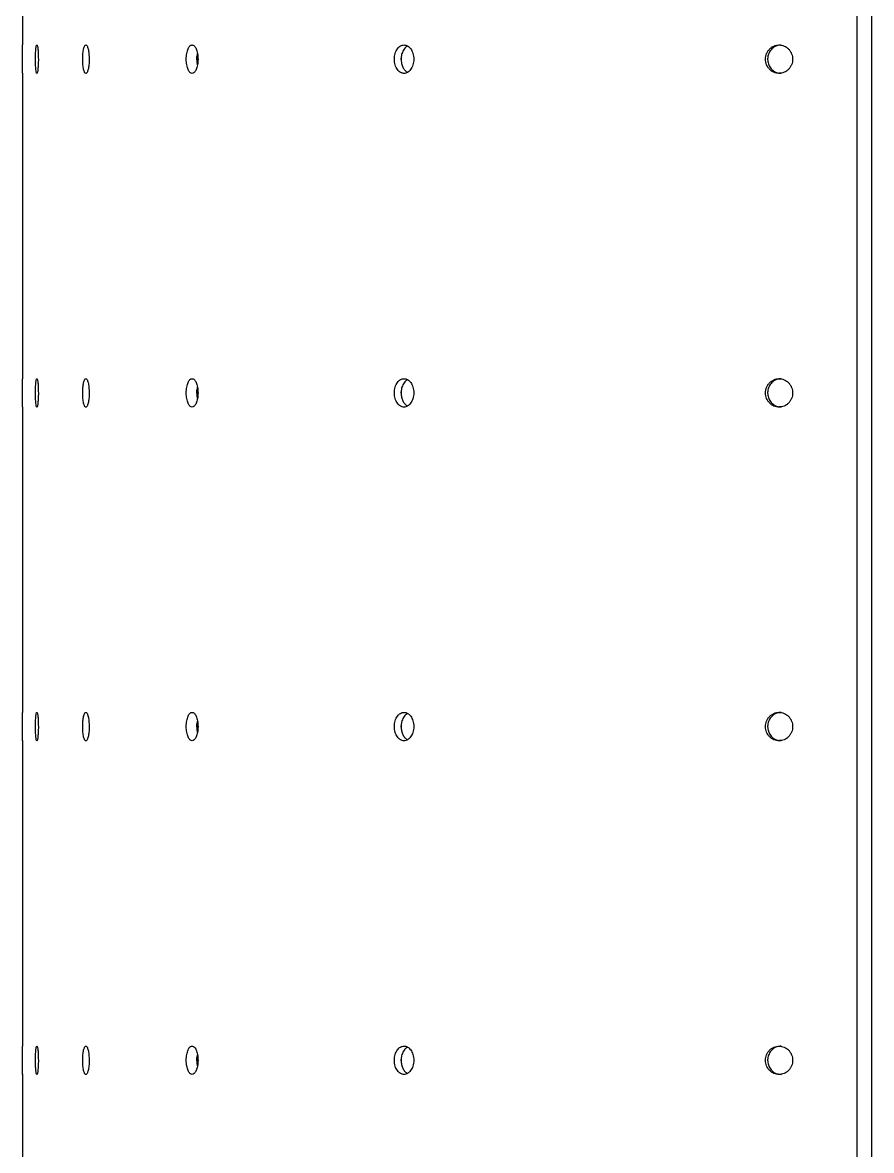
# Model space of a CAD drawing. Header units: millimetres. Extents: x -6549 to -609, y -17178 to -12978.
# Drawn here: x -3697.1 to -3577.6, y -14038.1 to -13879.3 of the extents above; entities that cross this region are included whole.
import ezdxf

# ---------------------------------------------------------------- set-up
doc = ezdxf.new("R2010")
doc.units = ezdxf.units.MM

# ---------------------------------------------------------------- blocks, each defined once
blk = doc.blocks.new('bok')
for p, q in [((-7872.73, -15417.95), (-7872.73, -14566.95)), ((-7870.73, -14566.95), (-7870.73, -15417.95)), ((-7990.23, -14750.92), (-7990.23, -14793.95)), ((-7965.69, -14796.02), (-7965.68, -14795.57)), ((-7936.93, -14796.01), (-7936.9, -14795.57)), ((-7885.32, -14796.04), (-7885.29, -14795.52)), ((-7990.23, -14797.92), (-7990.23, -14840.95)), ((-7883.42, -14797.9), (-7883.73, -14797.93)), ((-7965.69, -14843.02), (-7965.68, -14842.57)), ((-7936.93, -14843.01), (-7936.9, -14842.57)), ((-7885.32, -14843.04), (-7885.29, -14842.52)), ((-7990.23, -14844.92), (-7990.23, -14887.95)), ((-7883.42, -14844.9), (-7883.73, -14844.93)), ((-7965.69, -14890.02), (-7965.68, -14889.57)), ((-7936.93, -14890.01), (-7936.9, -14889.57)), ((-7885.32, -14890.04), (-7885.29, -14889.52)), ((-7990.23, -14891.92), (-7990.23, -14934.95)), ((-7883.42, -14891.9), (-7883.73, -14891.93)), ((-7965.69, -14937.02), (-7965.68, -14936.57)), ((-7936.93, -14937.01), (-7936.9, -14936.57)), ((-7885.32, -14937.04), (-7885.29, -14936.52)), ((-7990.23, -14938.92), (-7990.23, -14981.95)), ((-7883.42, -14938.9), (-7883.73, -14938.93))]:
    blk.add_line(p, q)
for points, knots in [([(-7990.23, -14797.92), (-7990.23, -14797.93), (-7990.23, -14797.96), (-7990.23, -14797.77), (-7990.23, -14797.39), (-7990.22, -14796.82), (-7990.22, -14796.16), (-7990.22, -14795.48), (-7990.23, -14794.85), (-7990.23, -14794.35), (-7990.23, -14794.01), (-7990.23, -14793.97), (-7990.23, -14793.95)], [0, 0, 0, 0, 0.037079, 0.144457, 0.251836, 0.359215, 0.466594, 0.573968, 0.681348, 0.788725, 0.896105, 1, 1, 1, 1]), ([(-7988.42, -14795.95), (-7988.42, -14796.08), (-7988.42, -14796.21), (-7988.41, -14796.47), (-7988.41, -14796.6), (-7988.4, -14796.84), (-7988.39, -14796.96), (-7988.38, -14797.18), (-7988.37, -14797.28), (-7988.34, -14797.55), (-7988.32, -14797.7), (-7988.28, -14797.85), (-7988.27, -14797.89), (-7988.25, -14797.94), (-7988.23, -14797.95), (-7988.21, -14797.95), (-7988.19, -14797.94), (-7988.17, -14797.89), (-7988.15, -14797.85), (-7988.13, -14797.75), (-7988.12, -14797.69), (-7988.09, -14797.55), (-7988.08, -14797.46), (-7988.06, -14797.28), (-7988.06, -14797.18), (-7988.04, -14796.96), (-7988.03, -14796.84), (-7988.02, -14796.6), (-7988.02, -14796.47), (-7988.01, -14796.22), (-7988.01, -14796.08), (-7988.01, -14795.69), (-7988.02, -14795.42), (-7988.04, -14794.94), (-7988.05, -14794.71), (-7988.08, -14794.44), (-7988.09, -14794.35), (-7988.12, -14794.21), (-7988.13, -14794.15), (-7988.15, -14794.05), (-7988.17, -14794.01), (-7988.19, -14793.96), (-7988.21, -14793.95), (-7988.23, -14793.95), (-7988.25, -14793.96), (-7988.27, -14794.01), (-7988.28, -14794.05), (-7988.31, -14794.15), (-7988.32, -14794.21), (-7988.34, -14794.35), (-7988.35, -14794.44), (-7988.37, -14794.62), (-7988.38, -14794.72), (-7988.39, -14794.94), (-7988.4, -14795.06), (-7988.41, -14795.42), (-7988.42, -14795.68), (-7988.42, -14795.95)], [0, 0, 0, 0, 0.03125, 0.03125, 0.0625, 0.0625, 0.09375, 0.09375, 0.125, 0.125, 0.1875, 0.1875, 0.21875, 0.21875, 0.25, 0.25, 0.28125, 0.28125, 0.3125, 0.3125, 0.34375, 0.34375, 0.375, 0.375, 0.40625, 0.40625, 0.4375, 0.4375, 0.46875, 0.46875, 0.5, 0.5, 0.5625, 0.5625, 0.625, 0.625, 0.65625, 0.65625, 0.6875, 0.6875, 0.71875, 0.71875, 0.75, 0.75, 0.78125, 0.78125, 0.8125, 0.8125, 0.84375, 0.84375, 0.875, 0.875, 0.90625, 0.90625, 0.9375, 0.9375, 1, 1, 1, 1]), ([(-7981.77, -14795.95), (-7981.77, -14796.09), (-7981.77, -14796.22), (-7981.75, -14796.48), (-7981.75, -14796.61), (-7981.71, -14796.98), (-7981.68, -14797.2), (-7981.61, -14797.48), (-7981.59, -14797.56), (-7981.54, -14797.7), (-7981.52, -14797.76), (-7981.46, -14797.85), (-7981.43, -14797.89), (-7981.38, -14797.94), (-7981.35, -14797.95), (-7981.29, -14797.95), (-7981.26, -14797.94), (-7981.21, -14797.89), (-7981.18, -14797.85), (-7981.12, -14797.76), (-7981.1, -14797.7), (-7981.05, -14797.56), (-7981.02, -14797.48), (-7980.96, -14797.2), (-7980.92, -14796.99), (-7980.88, -14796.61), (-7980.87, -14796.49), (-7980.86, -14796.22), (-7980.86, -14796.09), (-7980.86, -14795.68), (-7980.87, -14795.41), (-7980.91, -14795.04), (-7980.92, -14794.92), (-7980.96, -14794.7), (-7980.98, -14794.6), (-7981.02, -14794.42), (-7981.05, -14794.34), (-7981.1, -14794.2), (-7981.12, -14794.14), (-7981.18, -14794.04), (-7981.21, -14794.01), (-7981.26, -14793.96), (-7981.29, -14793.95), (-7981.35, -14793.95), (-7981.38, -14793.96), (-7981.43, -14794.01), (-7981.46, -14794.05), (-7981.52, -14794.14), (-7981.54, -14794.2), (-7981.59, -14794.34), (-7981.61, -14794.42), (-7981.66, -14794.6), (-7981.67, -14794.7), (-7981.71, -14794.92), (-7981.72, -14795.04), (-7981.76, -14795.4), (-7981.77, -14795.68), (-7981.77, -14795.95)], [0, 0, 0, 0, 0.03125, 0.03125, 0.0625, 0.0625, 0.125, 0.125, 0.15625, 0.15625, 0.1875, 0.1875, 0.21875, 0.21875, 0.25, 0.25, 0.28125, 0.28125, 0.3125, 0.3125, 0.34375, 0.34375, 0.375, 0.375, 0.4375, 0.4375, 0.46875, 0.46875, 0.5, 0.5, 0.5625, 0.5625, 0.59375, 0.59375, 0.625, 0.625, 0.65625, 0.65625, 0.6875, 0.6875, 0.71875, 0.71875, 0.75, 0.75, 0.78125, 0.78125, 0.8125, 0.8125, 0.84375, 0.84375, 0.875, 0.875, 0.90625, 0.90625, 0.9375, 0.9375, 1, 1, 1, 1]), ([(-7967.18, -14795.95), (-7967.18, -14796.09), (-7967.18, -14796.23), (-7967.15, -14796.5), (-7967.14, -14796.63), (-7967.07, -14797.01), (-7967, -14797.23), (-7966.89, -14797.49), (-7966.85, -14797.57), (-7966.76, -14797.71), (-7966.71, -14797.77), (-7966.57, -14797.9), (-7966.47, -14797.95), (-7966.26, -14797.95), (-7966.16, -14797.9), (-7965.97, -14797.72), (-7965.88, -14797.59), (-7965.76, -14797.32), (-7965.72, -14797.22), (-7965.66, -14797), (-7965.63, -14796.89), (-7965.58, -14796.64), (-7965.56, -14796.5), (-7965.54, -14796.23), (-7965.53, -14796.09), (-7965.53, -14795.67), (-7965.56, -14795.4), (-7965.63, -14795.02), (-7965.65, -14794.9), (-7965.72, -14794.68), (-7965.76, -14794.58), (-7965.88, -14794.31), (-7965.97, -14794.18), (-7966.11, -14794.04), (-7966.16, -14794.01), (-7966.26, -14793.96), (-7966.31, -14793.95), (-7966.42, -14793.95), (-7966.47, -14793.96), (-7966.57, -14794.01), (-7966.62, -14794.04), (-7966.71, -14794.13), (-7966.76, -14794.19), (-7966.85, -14794.32), (-7966.89, -14794.4), (-7966.97, -14794.58), (-7967, -14794.68), (-7967.06, -14794.9), (-7967.09, -14795.02), (-7967.14, -14795.26), (-7967.15, -14795.39), (-7967.18, -14795.67), (-7967.18, -14795.81), (-7967.18, -14795.95)], [0, 0, 0, 0, 0.03125, 0.03125, 0.0625, 0.0625, 0.125, 0.125, 0.15625, 0.15625, 0.1875, 0.1875, 0.25, 0.25, 0.3125, 0.3125, 0.375, 0.375, 0.40625, 0.40625, 0.4375, 0.4375, 0.46875, 0.46875, 0.5, 0.5, 0.5625, 0.5625, 0.59375, 0.59375, 0.625, 0.625, 0.6875, 0.6875, 0.71875, 0.71875, 0.75, 0.75, 0.78125, 0.78125, 0.8125, 0.8125, 0.84375, 0.84375, 0.875, 0.875, 0.90625, 0.90625, 0.9375, 0.9375, 0.96875, 0.96875, 1, 1, 1, 1]), ([(-7937.89, -14795.95), (-7937.89, -14796.09), (-7937.88, -14796.23), (-7937.84, -14796.5), (-7937.81, -14796.64), (-7937.7, -14797.01), (-7937.59, -14797.23), (-7937.4, -14797.5), (-7937.33, -14797.58), (-7937.18, -14797.71), (-7937.11, -14797.77), (-7936.87, -14797.9), (-7936.7, -14797.95), (-7936.37, -14797.95), (-7936.2, -14797.91), (-7935.88, -14797.72), (-7935.73, -14797.59), (-7935.53, -14797.32), (-7935.47, -14797.22), (-7935.37, -14797.01), (-7935.32, -14796.89), (-7935.24, -14796.64), (-7935.21, -14796.51), (-7935.17, -14796.24), (-7935.16, -14796.1), (-7935.16, -14795.67), (-7935.2, -14795.39), (-7935.32, -14795.02), (-7935.36, -14794.9), (-7935.47, -14794.68), (-7935.53, -14794.58), (-7935.66, -14794.4), (-7935.73, -14794.32), (-7935.88, -14794.19), (-7935.96, -14794.13), (-7936.12, -14794.04), (-7936.2, -14794), (-7936.37, -14793.96), (-7936.45, -14793.95), (-7936.62, -14793.95), (-7936.7, -14793.96), (-7936.87, -14794.01), (-7936.95, -14794.04), (-7937.11, -14794.13), (-7937.18, -14794.19), (-7937.33, -14794.32), (-7937.4, -14794.4), (-7937.52, -14794.58), (-7937.58, -14794.68), (-7937.69, -14794.89), (-7937.73, -14795.01), (-7937.81, -14795.26), (-7937.84, -14795.39), (-7937.88, -14795.66), (-7937.89, -14795.81), (-7937.89, -14795.95)], [0, 0, 0, 0, 0.03125, 0.03125, 0.0625, 0.0625, 0.125, 0.125, 0.15625, 0.15625, 0.1875, 0.1875, 0.25, 0.25, 0.3125, 0.3125, 0.375, 0.375, 0.40625, 0.40625, 0.4375, 0.4375, 0.46875, 0.46875, 0.5, 0.5, 0.5625, 0.5625, 0.59375, 0.59375, 0.625, 0.625, 0.65625, 0.65625, 0.6875, 0.6875, 0.71875, 0.71875, 0.75, 0.75, 0.78125, 0.78125, 0.8125, 0.8125, 0.84375, 0.84375, 0.875, 0.875, 0.90625, 0.90625, 0.9375, 0.9375, 0.96875, 0.96875, 1, 1, 1, 1]), ([(-7936.05, -14794.1), (-7936.18, -14794.18), (-7936.47, -14794.36), (-7936.78, -14794.93), (-7936.92, -14795.51), (-7936.93, -14795.85), (-7936.93, -14795.95)], [0, 0, 0, 0, 0.280379, 0.602011, 0.880218, 1, 1, 1, 1]), ([(-7885.63, -14795.95), (-7885.63, -14796.08), (-7885.62, -14796.22), (-7885.57, -14796.47), (-7885.53, -14796.6), (-7885.44, -14796.85), (-7885.38, -14796.96), (-7885.24, -14797.18), (-7885.16, -14797.28), (-7884.89, -14797.56), (-7884.68, -14797.7), (-7884.34, -14797.85), (-7884.22, -14797.89), (-7883.98, -14797.94), (-7883.86, -14797.95), (-7883.61, -14797.95), (-7883.49, -14797.94), (-7883.25, -14797.89), (-7883.13, -14797.85), (-7882.9, -14797.75), (-7882.79, -14797.69), (-7882.58, -14797.55), (-7882.49, -14797.47), (-7882.31, -14797.28), (-7882.23, -14797.18), (-7882.09, -14796.97), (-7882.02, -14796.85), (-7881.93, -14796.6), (-7881.89, -14796.48), (-7881.84, -14796.22), (-7881.82, -14796.08), (-7881.82, -14795.68), (-7881.88, -14795.42), (-7882.02, -14795.05), (-7882.08, -14794.93), (-7882.23, -14794.72), (-7882.31, -14794.61), (-7882.48, -14794.43), (-7882.58, -14794.35), (-7882.79, -14794.21), (-7882.9, -14794.15), (-7883.25, -14794), (-7883.49, -14793.95), (-7883.86, -14793.95), (-7883.98, -14793.96), (-7884.22, -14794.01), (-7884.34, -14794.05), (-7884.57, -14794.15), (-7884.68, -14794.21), (-7884.88, -14794.35), (-7884.98, -14794.43), (-7885.16, -14794.61), (-7885.23, -14794.71), (-7885.38, -14794.93), (-7885.44, -14795.05), (-7885.58, -14795.41), (-7885.63, -14795.68), (-7885.63, -14795.95)], [0, 0, 0, 0, 0.03125, 0.03125, 0.0625, 0.0625, 0.09375, 0.09375, 0.125, 0.125, 0.1875, 0.1875, 0.21875, 0.21875, 0.25, 0.25, 0.28125, 0.28125, 0.3125, 0.3125, 0.34375, 0.34375, 0.375, 0.375, 0.40625, 0.40625, 0.4375, 0.4375, 0.46875, 0.46875, 0.5, 0.5, 0.5625, 0.5625, 0.59375, 0.59375, 0.625, 0.625, 0.65625, 0.65625, 0.6875, 0.6875, 0.75, 0.75, 0.78125, 0.78125, 0.8125, 0.8125, 0.84375, 0.84375, 0.875, 0.875, 0.90625, 0.90625, 0.9375, 0.9375, 1, 1, 1, 1]), ([(-7883.44, -14793.96), (-7883.65, -14793.97), (-7884.08, -14794.01), (-7884.65, -14794.36), (-7885.09, -14794.89), (-7885.31, -14795.45), (-7885.33, -14795.81), (-7885.34, -14795.95)], [0, 0, 0, 0, 0.2120739, 0.4378302, 0.6598099, 0.8738647, 1, 1, 1, 1]), ([(-7965.62, -14795.12), (-7965.65, -14795.29), (-7965.69, -14795.55), (-7965.7, -14795.84), (-7965.7, -14795.95)], [0, 0, 0, 0, 0.6281356, 1, 1, 1, 1]), ([(-7965.7, -14795.95), (-7965.69, -14796.16), (-7965.69, -14796.46), (-7965.63, -14796.71), (-7965.61, -14796.79)], [0, 0, 0, 0, 0.695899, 1, 1, 1, 1]), ([(-7936.93, -14795.95), (-7936.92, -14796.15), (-7936.9, -14796.56), (-7936.71, -14797.1), (-7936.43, -14797.56), (-7936.19, -14797.73), (-7936.06, -14797.81)], [0, 0, 0, 0, 0.239399, 0.4783, 0.729829, 1, 1, 1, 1]), ([(-7885.34, -14795.95), (-7885.32, -14796.17), (-7885.28, -14796.6), (-7884.97, -14797.19), (-7884.51, -14797.64), (-7883.98, -14797.91), (-7883.6, -14797.92), (-7883.44, -14797.93)], [0, 0, 0, 0, 0.204523, 0.408906, 0.617033, 0.833019, 1, 1, 1, 1]), ([(-7990.23, -14844.92), (-7990.23, -14844.93), (-7990.23, -14844.96), (-7990.23, -14844.77), (-7990.23, -14844.39), (-7990.22, -14843.82), (-7990.22, -14843.16), (-7990.22, -14842.48), (-7990.23, -14841.85), (-7990.23, -14841.35), (-7990.23, -14841.01), (-7990.23, -14840.97), (-7990.23, -14840.95)], [0, 0, 0, 0, 0.037078, 0.144455, 0.251833, 0.359212, 0.466591, 0.57397, 0.681349, 0.788726, 0.896105, 1, 1, 1, 1]), ([(-7988.42, -14842.95), (-7988.42, -14843.08), (-7988.42, -14843.21), (-7988.41, -14843.47), (-7988.41, -14843.6), (-7988.4, -14843.84), (-7988.39, -14843.96), (-7988.38, -14844.18), (-7988.37, -14844.28), (-7988.34, -14844.55), (-7988.32, -14844.7), (-7988.28, -14844.85), (-7988.27, -14844.89), (-7988.25, -14844.94), (-7988.23, -14844.95), (-7988.21, -14844.95), (-7988.19, -14844.94), (-7988.17, -14844.89), (-7988.15, -14844.85), (-7988.13, -14844.75), (-7988.12, -14844.69), (-7988.09, -14844.55), (-7988.08, -14844.46), (-7988.06, -14844.28), (-7988.06, -14844.18), (-7988.04, -14843.96), (-7988.03, -14843.84), (-7988.02, -14843.6), (-7988.02, -14843.47), (-7988.01, -14843.22), (-7988.01, -14843.08), (-7988.01, -14842.69), (-7988.02, -14842.42), (-7988.04, -14841.94), (-7988.05, -14841.71), (-7988.08, -14841.44), (-7988.09, -14841.35), (-7988.12, -14841.21), (-7988.13, -14841.15), (-7988.15, -14841.05), (-7988.17, -14841.01), (-7988.19, -14840.96), (-7988.21, -14840.95), (-7988.23, -14840.95), (-7988.25, -14840.96), (-7988.27, -14841.01), (-7988.28, -14841.05), (-7988.31, -14841.15), (-7988.32, -14841.21), (-7988.34, -14841.35), (-7988.35, -14841.44), (-7988.37, -14841.62), (-7988.38, -14841.72), (-7988.39, -14841.94), (-7988.4, -14842.06), (-7988.41, -14842.42), (-7988.42, -14842.68), (-7988.42, -14842.95)], [0, 0, 0, 0, 0.03125, 0.03125, 0.0625, 0.0625, 0.09375, 0.09375, 0.125, 0.125, 0.1875, 0.1875, 0.21875, 0.21875, 0.25, 0.25, 0.28125, 0.28125, 0.3125, 0.3125, 0.34375, 0.34375, 0.375, 0.375, 0.40625, 0.40625, 0.4375, 0.4375, 0.46875, 0.46875, 0.5, 0.5, 0.5625, 0.5625, 0.625, 0.625, 0.65625, 0.65625, 0.6875, 0.6875, 0.71875, 0.71875, 0.75, 0.75, 0.78125, 0.78125, 0.8125, 0.8125, 0.84375, 0.84375, 0.875, 0.875, 0.90625, 0.90625, 0.9375, 0.9375, 1, 1, 1, 1]), ([(-7981.77, -14842.95), (-7981.77, -14843.09), (-7981.77, -14843.22), (-7981.75, -14843.48), (-7981.75, -14843.61), (-7981.71, -14843.98), (-7981.68, -14844.2), (-7981.61, -14844.48), (-7981.59, -14844.56), (-7981.54, -14844.7), (-7981.52, -14844.76), (-7981.46, -14844.85), (-7981.43, -14844.89), (-7981.38, -14844.94), (-7981.35, -14844.95), (-7981.29, -14844.95), (-7981.26, -14844.94), (-7981.21, -14844.89), (-7981.18, -14844.85), (-7981.12, -14844.76), (-7981.1, -14844.7), (-7981.05, -14844.56), (-7981.02, -14844.48), (-7980.96, -14844.2), (-7980.92, -14843.99), (-7980.88, -14843.61), (-7980.87, -14843.49), (-7980.86, -14843.22), (-7980.86, -14843.09), (-7980.86, -14842.68), (-7980.87, -14842.41), (-7980.91, -14842.04), (-7980.92, -14841.92), (-7980.96, -14841.7), (-7980.98, -14841.6), (-7981.02, -14841.42), (-7981.05, -14841.34), (-7981.1, -14841.2), (-7981.12, -14841.14), (-7981.18, -14841.04), (-7981.21, -14841.01), (-7981.26, -14840.96), (-7981.29, -14840.95), (-7981.35, -14840.95), (-7981.38, -14840.96), (-7981.43, -14841.01), (-7981.46, -14841.05), (-7981.52, -14841.14), (-7981.54, -14841.2), (-7981.59, -14841.34), (-7981.61, -14841.42), (-7981.66, -14841.6), (-7981.67, -14841.7), (-7981.71, -14841.92), (-7981.72, -14842.04), (-7981.76, -14842.4), (-7981.77, -14842.68), (-7981.77, -14842.95)], [0, 0, 0, 0, 0.03125, 0.03125, 0.0625, 0.0625, 0.125, 0.125, 0.15625, 0.15625, 0.1875, 0.1875, 0.21875, 0.21875, 0.25, 0.25, 0.28125, 0.28125, 0.3125, 0.3125, 0.34375, 0.34375, 0.375, 0.375, 0.4375, 0.4375, 0.46875, 0.46875, 0.5, 0.5, 0.5625, 0.5625, 0.59375, 0.59375, 0.625, 0.625, 0.65625, 0.65625, 0.6875, 0.6875, 0.71875, 0.71875, 0.75, 0.75, 0.78125, 0.78125, 0.8125, 0.8125, 0.84375, 0.84375, 0.875, 0.875, 0.90625, 0.90625, 0.9375, 0.9375, 1, 1, 1, 1]), ([(-7967.18, -14842.95), (-7967.18, -14843.09), (-7967.18, -14843.23), (-7967.15, -14843.5), (-7967.14, -14843.63), (-7967.07, -14844.01), (-7967, -14844.23), (-7966.89, -14844.49), (-7966.85, -14844.57), (-7966.76, -14844.71), (-7966.71, -14844.77), (-7966.57, -14844.9), (-7966.47, -14844.95), (-7966.26, -14844.95), (-7966.16, -14844.9), (-7965.97, -14844.72), (-7965.88, -14844.59), (-7965.76, -14844.32), (-7965.72, -14844.22), (-7965.66, -14844), (-7965.63, -14843.89), (-7965.58, -14843.64), (-7965.56, -14843.5), (-7965.54, -14843.23), (-7965.53, -14843.09), (-7965.53, -14842.67), (-7965.56, -14842.4), (-7965.63, -14842.02), (-7965.65, -14841.9), (-7965.72, -14841.68), (-7965.76, -14841.58), (-7965.88, -14841.31), (-7965.97, -14841.18), (-7966.11, -14841.04), (-7966.16, -14841.01), (-7966.26, -14840.96), (-7966.31, -14840.95), (-7966.42, -14840.95), (-7966.47, -14840.96), (-7966.57, -14841.01), (-7966.62, -14841.04), (-7966.71, -14841.13), (-7966.76, -14841.19), (-7966.85, -14841.32), (-7966.89, -14841.4), (-7966.97, -14841.58), (-7967, -14841.68), (-7967.06, -14841.9), (-7967.09, -14842.02), (-7967.14, -14842.26), (-7967.15, -14842.39), (-7967.18, -14842.67), (-7967.18, -14842.81), (-7967.18, -14842.95)], [0, 0, 0, 0, 0.03125, 0.03125, 0.0625, 0.0625, 0.125, 0.125, 0.15625, 0.15625, 0.1875, 0.1875, 0.25, 0.25, 0.3125, 0.3125, 0.375, 0.375, 0.40625, 0.40625, 0.4375, 0.4375, 0.46875, 0.46875, 0.5, 0.5, 0.5625, 0.5625, 0.59375, 0.59375, 0.625, 0.625, 0.6875, 0.6875, 0.71875, 0.71875, 0.75, 0.75, 0.78125, 0.78125, 0.8125, 0.8125, 0.84375, 0.84375, 0.875, 0.875, 0.90625, 0.90625, 0.9375, 0.9375, 0.96875, 0.96875, 1, 1, 1, 1]), ([(-7937.89, -14842.95), (-7937.89, -14843.09), (-7937.88, -14843.23), (-7937.84, -14843.5), (-7937.81, -14843.64), (-7937.7, -14844.01), (-7937.59, -14844.23), (-7937.4, -14844.5), (-7937.33, -14844.58), (-7937.18, -14844.71), (-7937.11, -14844.77), (-7936.87, -14844.9), (-7936.7, -14844.95), (-7936.37, -14844.95), (-7936.2, -14844.91), (-7935.88, -14844.72), (-7935.73, -14844.59), (-7935.53, -14844.32), (-7935.47, -14844.22), (-7935.37, -14844.01), (-7935.32, -14843.89), (-7935.24, -14843.64), (-7935.21, -14843.51), (-7935.17, -14843.24), (-7935.16, -14843.1), (-7935.16, -14842.67), (-7935.2, -14842.39), (-7935.32, -14842.02), (-7935.36, -14841.9), (-7935.47, -14841.68), (-7935.53, -14841.58), (-7935.66, -14841.4), (-7935.73, -14841.32), (-7935.88, -14841.19), (-7935.96, -14841.13), (-7936.12, -14841.04), (-7936.2, -14841), (-7936.37, -14840.96), (-7936.45, -14840.95), (-7936.62, -14840.95), (-7936.7, -14840.96), (-7936.87, -14841.01), (-7936.95, -14841.04), (-7937.11, -14841.13), (-7937.18, -14841.19), (-7937.33, -14841.32), (-7937.4, -14841.4), (-7937.52, -14841.58), (-7937.58, -14841.68), (-7937.69, -14841.89), (-7937.73, -14842.01), (-7937.81, -14842.26), (-7937.84, -14842.39), (-7937.88, -14842.66), (-7937.89, -14842.81), (-7937.89, -14842.95)], [0, 0, 0, 0, 0.03125, 0.03125, 0.0625, 0.0625, 0.125, 0.125, 0.15625, 0.15625, 0.1875, 0.1875, 0.25, 0.25, 0.3125, 0.3125, 0.375, 0.375, 0.40625, 0.40625, 0.4375, 0.4375, 0.46875, 0.46875, 0.5, 0.5, 0.5625, 0.5625, 0.59375, 0.59375, 0.625, 0.625, 0.65625, 0.65625, 0.6875, 0.6875, 0.71875, 0.71875, 0.75, 0.75, 0.78125, 0.78125, 0.8125, 0.8125, 0.84375, 0.84375, 0.875, 0.875, 0.90625, 0.90625, 0.9375, 0.9375, 0.96875, 0.96875, 1, 1, 1, 1]), ([(-7936.05, -14841.1), (-7936.18, -14841.18), (-7936.47, -14841.36), (-7936.78, -14841.93), (-7936.92, -14842.51), (-7936.93, -14842.85), (-7936.93, -14842.95)], [0, 0, 0, 0, 0.280379, 0.602011, 0.880218, 1, 1, 1, 1]), ([(-7885.63, -14842.95), (-7885.63, -14843.08), (-7885.62, -14843.22), (-7885.57, -14843.47), (-7885.53, -14843.6), (-7885.44, -14843.85), (-7885.38, -14843.96), (-7885.24, -14844.18), (-7885.16, -14844.28), (-7884.89, -14844.56), (-7884.68, -14844.7), (-7884.34, -14844.85), (-7884.22, -14844.89), (-7883.98, -14844.94), (-7883.86, -14844.95), (-7883.61, -14844.95), (-7883.49, -14844.94), (-7883.25, -14844.89), (-7883.13, -14844.85), (-7882.9, -14844.75), (-7882.79, -14844.69), (-7882.58, -14844.55), (-7882.49, -14844.47), (-7882.31, -14844.28), (-7882.23, -14844.18), (-7882.09, -14843.97), (-7882.02, -14843.85), (-7881.93, -14843.6), (-7881.89, -14843.48), (-7881.84, -14843.22), (-7881.82, -14843.08), (-7881.82, -14842.68), (-7881.88, -14842.42), (-7882.02, -14842.05), (-7882.08, -14841.93), (-7882.23, -14841.72), (-7882.31, -14841.61), (-7882.48, -14841.43), (-7882.58, -14841.35), (-7882.79, -14841.21), (-7882.9, -14841.15), (-7883.25, -14841), (-7883.49, -14840.95), (-7883.86, -14840.95), (-7883.98, -14840.96), (-7884.22, -14841.01), (-7884.34, -14841.05), (-7884.57, -14841.15), (-7884.68, -14841.21), (-7884.88, -14841.35), (-7884.98, -14841.43), (-7885.16, -14841.61), (-7885.23, -14841.71), (-7885.38, -14841.93), (-7885.44, -14842.05), (-7885.58, -14842.41), (-7885.63, -14842.68), (-7885.63, -14842.95)], [0, 0, 0, 0, 0.03125, 0.03125, 0.0625, 0.0625, 0.09375, 0.09375, 0.125, 0.125, 0.1875, 0.1875, 0.21875, 0.21875, 0.25, 0.25, 0.28125, 0.28125, 0.3125, 0.3125, 0.34375, 0.34375, 0.375, 0.375, 0.40625, 0.40625, 0.4375, 0.4375, 0.46875, 0.46875, 0.5, 0.5, 0.5625, 0.5625, 0.59375, 0.59375, 0.625, 0.625, 0.65625, 0.65625, 0.6875, 0.6875, 0.75, 0.75, 0.78125, 0.78125, 0.8125, 0.8125, 0.84375, 0.84375, 0.875, 0.875, 0.90625, 0.90625, 0.9375, 0.9375, 1, 1, 1, 1]), ([(-7883.44, -14840.96), (-7883.65, -14840.97), (-7884.08, -14841.01), (-7884.65, -14841.36), (-7885.09, -14841.89), (-7885.31, -14842.45), (-7885.33, -14842.81), (-7885.34, -14842.95)], [0, 0, 0, 0, 0.212073, 0.437829, 0.659809, 0.873865, 1, 1, 1, 1]), ([(-7965.62, -14842.12), (-7965.65, -14842.29), (-7965.69, -14842.55), (-7965.7, -14842.84), (-7965.7, -14842.95)], [0, 0, 0, 0, 0.628169, 1, 1, 1, 1]), ([(-7965.7, -14842.95), (-7965.69, -14843.16), (-7965.69, -14843.46), (-7965.63, -14843.71), (-7965.61, -14843.79)], [0, 0, 0, 0, 0.695899, 1, 1, 1, 1]), ([(-7936.93, -14842.95), (-7936.92, -14843.15), (-7936.9, -14843.56), (-7936.71, -14844.1), (-7936.43, -14844.56), (-7936.19, -14844.73), (-7936.06, -14844.81)], [0, 0, 0, 0, 0.239397, 0.478296, 0.729831, 1, 1, 1, 1]), ([(-7885.34, -14842.95), (-7885.32, -14843.17), (-7885.28, -14843.6), (-7884.97, -14844.19), (-7884.51, -14844.64), (-7883.98, -14844.91), (-7883.6, -14844.92), (-7883.44, -14844.93)], [0, 0, 0, 0, 0.2045221, 0.4089132, 0.6170342, 0.8330189, 1, 1, 1, 1]), ([(-7990.23, -14891.92), (-7990.23, -14891.93), (-7990.23, -14891.96), (-7990.23, -14891.77), (-7990.23, -14891.39), (-7990.22, -14890.82), (-7990.22, -14890.16), (-7990.22, -14889.48), (-7990.23, -14888.85), (-7990.23, -14888.35), (-7990.23, -14888.01), (-7990.23, -14887.97), (-7990.23, -14887.95)], [0, 0, 0, 0, 0.0370783, 0.1444554, 0.251834, 0.3592129, 0.4665925, 0.5739714, 0.6813468, 0.7887276, 0.896105, 1, 1, 1, 1]), ([(-7988.42, -14889.95), (-7988.42, -14890.08), (-7988.42, -14890.21), (-7988.41, -14890.47), (-7988.41, -14890.6), (-7988.4, -14890.84), (-7988.39, -14890.96), (-7988.38, -14891.18), (-7988.37, -14891.28), (-7988.34, -14891.55), (-7988.32, -14891.7), (-7988.28, -14891.85), (-7988.27, -14891.89), (-7988.25, -14891.94), (-7988.23, -14891.95), (-7988.21, -14891.95), (-7988.19, -14891.94), (-7988.17, -14891.89), (-7988.15, -14891.85), (-7988.13, -14891.75), (-7988.12, -14891.69), (-7988.09, -14891.55), (-7988.08, -14891.46), (-7988.06, -14891.28), (-7988.06, -14891.18), (-7988.04, -14890.96), (-7988.03, -14890.84), (-7988.02, -14890.6), (-7988.02, -14890.47), (-7988.01, -14890.22), (-7988.01, -14890.08), (-7988.01, -14889.69), (-7988.02, -14889.42), (-7988.04, -14888.94), (-7988.05, -14888.71), (-7988.08, -14888.44), (-7988.09, -14888.35), (-7988.12, -14888.21), (-7988.13, -14888.15), (-7988.15, -14888.05), (-7988.17, -14888.01), (-7988.19, -14887.96), (-7988.21, -14887.95), (-7988.23, -14887.95), (-7988.25, -14887.96), (-7988.27, -14888.01), (-7988.28, -14888.05), (-7988.31, -14888.15), (-7988.32, -14888.21), (-7988.34, -14888.35), (-7988.35, -14888.44), (-7988.37, -14888.62), (-7988.38, -14888.72), (-7988.39, -14888.94), (-7988.4, -14889.06), (-7988.41, -14889.42), (-7988.42, -14889.68), (-7988.42, -14889.95)], [0, 0, 0, 0, 0.03125, 0.03125, 0.0625, 0.0625, 0.09375, 0.09375, 0.125, 0.125, 0.1875, 0.1875, 0.21875, 0.21875, 0.25, 0.25, 0.28125, 0.28125, 0.3125, 0.3125, 0.34375, 0.34375, 0.375, 0.375, 0.40625, 0.40625, 0.4375, 0.4375, 0.46875, 0.46875, 0.5, 0.5, 0.5625, 0.5625, 0.625, 0.625, 0.65625, 0.65625, 0.6875, 0.6875, 0.71875, 0.71875, 0.75, 0.75, 0.78125, 0.78125, 0.8125, 0.8125, 0.84375, 0.84375, 0.875, 0.875, 0.90625, 0.90625, 0.9375, 0.9375, 1, 1, 1, 1]), ([(-7981.77, -14889.95), (-7981.77, -14890.09), (-7981.77, -14890.22), (-7981.75, -14890.48), (-7981.75, -14890.61), (-7981.71, -14890.98), (-7981.68, -14891.2), (-7981.61, -14891.48), (-7981.59, -14891.56), (-7981.54, -14891.7), (-7981.52, -14891.76), (-7981.46, -14891.85), (-7981.43, -14891.89), (-7981.38, -14891.94), (-7981.35, -14891.95), (-7981.29, -14891.95), (-7981.26, -14891.94), (-7981.21, -14891.89), (-7981.18, -14891.85), (-7981.12, -14891.76), (-7981.1, -14891.7), (-7981.05, -14891.56), (-7981.02, -14891.48), (-7980.96, -14891.2), (-7980.92, -14890.99), (-7980.88, -14890.61), (-7980.87, -14890.49), (-7980.86, -14890.22), (-7980.86, -14890.09), (-7980.86, -14889.68), (-7980.87, -14889.41), (-7980.91, -14889.04), (-7980.92, -14888.92), (-7980.96, -14888.7), (-7980.98, -14888.6), (-7981.02, -14888.42), (-7981.05, -14888.34), (-7981.1, -14888.2), (-7981.12, -14888.14), (-7981.18, -14888.04), (-7981.21, -14888.01), (-7981.26, -14887.96), (-7981.29, -14887.95), (-7981.35, -14887.95), (-7981.38, -14887.96), (-7981.43, -14888.01), (-7981.46, -14888.05), (-7981.52, -14888.14), (-7981.54, -14888.2), (-7981.59, -14888.34), (-7981.61, -14888.42), (-7981.66, -14888.6), (-7981.67, -14888.7), (-7981.71, -14888.92), (-7981.72, -14889.04), (-7981.76, -14889.4), (-7981.77, -14889.68), (-7981.77, -14889.95)], [0, 0, 0, 0, 0.03125, 0.03125, 0.0625, 0.0625, 0.125, 0.125, 0.15625, 0.15625, 0.1875, 0.1875, 0.21875, 0.21875, 0.25, 0.25, 0.28125, 0.28125, 0.3125, 0.3125, 0.34375, 0.34375, 0.375, 0.375, 0.4375, 0.4375, 0.46875, 0.46875, 0.5, 0.5, 0.5625, 0.5625, 0.59375, 0.59375, 0.625, 0.625, 0.65625, 0.65625, 0.6875, 0.6875, 0.71875, 0.71875, 0.75, 0.75, 0.78125, 0.78125, 0.8125, 0.8125, 0.84375, 0.84375, 0.875, 0.875, 0.90625, 0.90625, 0.9375, 0.9375, 1, 1, 1, 1]), ([(-7967.18, -14889.95), (-7967.18, -14890.09), (-7967.18, -14890.23), (-7967.15, -14890.5), (-7967.14, -14890.63), (-7967.07, -14891.01), (-7967, -14891.23), (-7966.89, -14891.49), (-7966.85, -14891.57), (-7966.76, -14891.71), (-7966.71, -14891.77), (-7966.57, -14891.9), (-7966.47, -14891.95), (-7966.26, -14891.95), (-7966.16, -14891.9), (-7965.97, -14891.72), (-7965.88, -14891.59), (-7965.76, -14891.32), (-7965.72, -14891.22), (-7965.66, -14891), (-7965.63, -14890.89), (-7965.58, -14890.64), (-7965.56, -14890.5), (-7965.54, -14890.23), (-7965.53, -14890.09), (-7965.53, -14889.67), (-7965.56, -14889.4), (-7965.63, -14889.02), (-7965.65, -14888.9), (-7965.72, -14888.68), (-7965.76, -14888.58), (-7965.88, -14888.31), (-7965.97, -14888.18), (-7966.11, -14888.04), (-7966.16, -14888.01), (-7966.26, -14887.96), (-7966.31, -14887.95), (-7966.42, -14887.95), (-7966.47, -14887.96), (-7966.57, -14888.01), (-7966.62, -14888.04), (-7966.71, -14888.13), (-7966.76, -14888.19), (-7966.85, -14888.32), (-7966.89, -14888.4), (-7966.97, -14888.58), (-7967, -14888.68), (-7967.06, -14888.9), (-7967.09, -14889.02), (-7967.14, -14889.26), (-7967.15, -14889.39), (-7967.18, -14889.67), (-7967.18, -14889.81), (-7967.18, -14889.95)], [0, 0, 0, 0, 0.03125, 0.03125, 0.0625, 0.0625, 0.125, 0.125, 0.15625, 0.15625, 0.1875, 0.1875, 0.25, 0.25, 0.3125, 0.3125, 0.375, 0.375, 0.40625, 0.40625, 0.4375, 0.4375, 0.46875, 0.46875, 0.5, 0.5, 0.5625, 0.5625, 0.59375, 0.59375, 0.625, 0.625, 0.6875, 0.6875, 0.71875, 0.71875, 0.75, 0.75, 0.78125, 0.78125, 0.8125, 0.8125, 0.84375, 0.84375, 0.875, 0.875, 0.90625, 0.90625, 0.9375, 0.9375, 0.96875, 0.96875, 1, 1, 1, 1]), ([(-7937.89, -14889.95), (-7937.89, -14890.09), (-7937.88, -14890.23), (-7937.84, -14890.5), (-7937.81, -14890.64), (-7937.7, -14891.01), (-7937.59, -14891.23), (-7937.4, -14891.5), (-7937.33, -14891.58), (-7937.18, -14891.71), (-7937.11, -14891.77), (-7936.87, -14891.9), (-7936.7, -14891.95), (-7936.37, -14891.95), (-7936.2, -14891.91), (-7935.88, -14891.72), (-7935.73, -14891.59), (-7935.53, -14891.32), (-7935.47, -14891.22), (-7935.37, -14891.01), (-7935.32, -14890.89), (-7935.24, -14890.64), (-7935.21, -14890.51), (-7935.17, -14890.24), (-7935.16, -14890.1), (-7935.16, -14889.67), (-7935.2, -14889.39), (-7935.32, -14889.02), (-7935.36, -14888.9), (-7935.47, -14888.68), (-7935.53, -14888.58), (-7935.66, -14888.4), (-7935.73, -14888.32), (-7935.88, -14888.19), (-7935.96, -14888.13), (-7936.12, -14888.04), (-7936.2, -14888), (-7936.37, -14887.96), (-7936.45, -14887.95), (-7936.62, -14887.95), (-7936.7, -14887.96), (-7936.87, -14888.01), (-7936.95, -14888.04), (-7937.11, -14888.13), (-7937.18, -14888.19), (-7937.33, -14888.32), (-7937.4, -14888.4), (-7937.52, -14888.58), (-7937.58, -14888.68), (-7937.69, -14888.89), (-7937.73, -14889.01), (-7937.81, -14889.26), (-7937.84, -14889.39), (-7937.88, -14889.66), (-7937.89, -14889.81), (-7937.89, -14889.95)], [0, 0, 0, 0, 0.03125, 0.03125, 0.0625, 0.0625, 0.125, 0.125, 0.15625, 0.15625, 0.1875, 0.1875, 0.25, 0.25, 0.3125, 0.3125, 0.375, 0.375, 0.40625, 0.40625, 0.4375, 0.4375, 0.46875, 0.46875, 0.5, 0.5, 0.5625, 0.5625, 0.59375, 0.59375, 0.625, 0.625, 0.65625, 0.65625, 0.6875, 0.6875, 0.71875, 0.71875, 0.75, 0.75, 0.78125, 0.78125, 0.8125, 0.8125, 0.84375, 0.84375, 0.875, 0.875, 0.90625, 0.90625, 0.9375, 0.9375, 0.96875, 0.96875, 1, 1, 1, 1]), ([(-7936.05, -14888.1), (-7936.18, -14888.18), (-7936.47, -14888.36), (-7936.78, -14888.93), (-7936.92, -14889.51), (-7936.93, -14889.85), (-7936.93, -14889.95)], [0, 0, 0, 0, 0.280373, 0.602012, 0.880207, 1, 1, 1, 1]), ([(-7885.63, -14889.95), (-7885.63, -14890.08), (-7885.62, -14890.22), (-7885.57, -14890.47), (-7885.53, -14890.6), (-7885.44, -14890.85), (-7885.38, -14890.96), (-7885.24, -14891.18), (-7885.16, -14891.28), (-7884.89, -14891.56), (-7884.68, -14891.7), (-7884.34, -14891.85), (-7884.22, -14891.89), (-7883.98, -14891.94), (-7883.86, -14891.95), (-7883.61, -14891.95), (-7883.49, -14891.94), (-7883.25, -14891.89), (-7883.13, -14891.85), (-7882.9, -14891.75), (-7882.79, -14891.69), (-7882.58, -14891.55), (-7882.49, -14891.47), (-7882.31, -14891.28), (-7882.23, -14891.18), (-7882.09, -14890.97), (-7882.02, -14890.85), (-7881.93, -14890.6), (-7881.89, -14890.48), (-7881.84, -14890.22), (-7881.82, -14890.08), (-7881.82, -14889.68), (-7881.88, -14889.42), (-7882.02, -14889.05), (-7882.08, -14888.93), (-7882.23, -14888.72), (-7882.31, -14888.61), (-7882.48, -14888.43), (-7882.58, -14888.35), (-7882.79, -14888.21), (-7882.9, -14888.15), (-7883.25, -14888), (-7883.49, -14887.95), (-7883.86, -14887.95), (-7883.98, -14887.96), (-7884.22, -14888.01), (-7884.34, -14888.05), (-7884.57, -14888.15), (-7884.68, -14888.21), (-7884.88, -14888.35), (-7884.98, -14888.43), (-7885.16, -14888.61), (-7885.23, -14888.71), (-7885.38, -14888.93), (-7885.44, -14889.05), (-7885.58, -14889.41), (-7885.63, -14889.68), (-7885.63, -14889.95)], [0, 0, 0, 0, 0.03125, 0.03125, 0.0625, 0.0625, 0.09375, 0.09375, 0.125, 0.125, 0.1875, 0.1875, 0.21875, 0.21875, 0.25, 0.25, 0.28125, 0.28125, 0.3125, 0.3125, 0.34375, 0.34375, 0.375, 0.375, 0.40625, 0.40625, 0.4375, 0.4375, 0.46875, 0.46875, 0.5, 0.5, 0.5625, 0.5625, 0.59375, 0.59375, 0.625, 0.625, 0.65625, 0.65625, 0.6875, 0.6875, 0.75, 0.75, 0.78125, 0.78125, 0.8125, 0.8125, 0.84375, 0.84375, 0.875, 0.875, 0.90625, 0.90625, 0.9375, 0.9375, 1, 1, 1, 1]), ([(-7883.44, -14887.96), (-7883.65, -14887.97), (-7884.08, -14888.01), (-7884.65, -14888.36), (-7885.09, -14888.89), (-7885.31, -14889.45), (-7885.33, -14889.81), (-7885.34, -14889.95)], [0, 0, 0, 0, 0.2120735, 0.4378295, 0.6598019, 0.873865, 1, 1, 1, 1]), ([(-7965.62, -14889.12), (-7965.65, -14889.29), (-7965.69, -14889.55), (-7965.7, -14889.84), (-7965.7, -14889.95)], [0, 0, 0, 0, 0.6281356, 1, 1, 1, 1]), ([(-7965.7, -14889.95), (-7965.69, -14890.16), (-7965.69, -14890.46), (-7965.63, -14890.71), (-7965.61, -14890.79)], [0, 0, 0, 0, 0.695888, 1, 1, 1, 1]), ([(-7936.93, -14889.95), (-7936.92, -14890.15), (-7936.9, -14890.56), (-7936.71, -14891.1), (-7936.43, -14891.56), (-7936.19, -14891.73), (-7936.06, -14891.81)], [0, 0, 0, 0, 0.239388, 0.47829, 0.729828, 1, 1, 1, 1]), ([(-7885.34, -14889.95), (-7885.32, -14890.17), (-7885.28, -14890.6), (-7884.97, -14891.19), (-7884.51, -14891.64), (-7883.98, -14891.91), (-7883.6, -14891.92), (-7883.44, -14891.93)], [0, 0, 0, 0, 0.204514, 0.4089062, 0.6170284, 0.8330179, 1, 1, 1, 1]), ([(-7990.23, -14938.92), (-7990.23, -14938.93), (-7990.23, -14938.96), (-7990.23, -14938.77), (-7990.23, -14938.39), (-7990.22, -14937.82), (-7990.22, -14937.16), (-7990.22, -14936.48), (-7990.23, -14935.85), (-7990.23, -14935.35), (-7990.23, -14935.01), (-7990.23, -14934.97), (-7990.23, -14934.95)], [0, 0, 0, 0, 0.037078, 0.144456, 0.251833, 0.359212, 0.466591, 0.57397, 0.681348, 0.788727, 0.896105, 1, 1, 1, 1]), ([(-7988.42, -14936.95), (-7988.42, -14937.08), (-7988.42, -14937.21), (-7988.41, -14937.47), (-7988.41, -14937.6), (-7988.4, -14937.84), (-7988.39, -14937.96), (-7988.38, -14938.18), (-7988.37, -14938.28), (-7988.34, -14938.55), (-7988.32, -14938.7), (-7988.28, -14938.85), (-7988.27, -14938.89), (-7988.25, -14938.94), (-7988.23, -14938.95), (-7988.21, -14938.95), (-7988.19, -14938.94), (-7988.17, -14938.89), (-7988.15, -14938.85), (-7988.13, -14938.75), (-7988.12, -14938.69), (-7988.09, -14938.55), (-7988.08, -14938.46), (-7988.06, -14938.28), (-7988.06, -14938.18), (-7988.04, -14937.96), (-7988.03, -14937.84), (-7988.02, -14937.6), (-7988.02, -14937.47), (-7988.01, -14937.22), (-7988.01, -14937.08), (-7988.01, -14936.69), (-7988.02, -14936.42), (-7988.04, -14935.94), (-7988.05, -14935.71), (-7988.08, -14935.44), (-7988.09, -14935.35), (-7988.12, -14935.21), (-7988.13, -14935.15), (-7988.15, -14935.05), (-7988.17, -14935.01), (-7988.19, -14934.96), (-7988.21, -14934.95), (-7988.23, -14934.95), (-7988.25, -14934.96), (-7988.27, -14935.01), (-7988.28, -14935.05), (-7988.31, -14935.15), (-7988.32, -14935.21), (-7988.34, -14935.35), (-7988.35, -14935.44), (-7988.37, -14935.62), (-7988.38, -14935.72), (-7988.39, -14935.94), (-7988.4, -14936.06), (-7988.41, -14936.42), (-7988.42, -14936.68), (-7988.42, -14936.95)], [0, 0, 0, 0, 0.03125, 0.03125, 0.0625, 0.0625, 0.09375, 0.09375, 0.125, 0.125, 0.1875, 0.1875, 0.21875, 0.21875, 0.25, 0.25, 0.28125, 0.28125, 0.3125, 0.3125, 0.34375, 0.34375, 0.375, 0.375, 0.40625, 0.40625, 0.4375, 0.4375, 0.46875, 0.46875, 0.5, 0.5, 0.5625, 0.5625, 0.625, 0.625, 0.65625, 0.65625, 0.6875, 0.6875, 0.71875, 0.71875, 0.75, 0.75, 0.78125, 0.78125, 0.8125, 0.8125, 0.84375, 0.84375, 0.875, 0.875, 0.90625, 0.90625, 0.9375, 0.9375, 1, 1, 1, 1]), ([(-7981.77, -14936.95), (-7981.77, -14937.09), (-7981.77, -14937.22), (-7981.75, -14937.48), (-7981.75, -14937.61), (-7981.71, -14937.98), (-7981.68, -14938.2), (-7981.61, -14938.48), (-7981.59, -14938.56), (-7981.54, -14938.7), (-7981.52, -14938.76), (-7981.46, -14938.85), (-7981.43, -14938.89), (-7981.38, -14938.94), (-7981.35, -14938.95), (-7981.29, -14938.95), (-7981.26, -14938.94), (-7981.21, -14938.89), (-7981.18, -14938.85), (-7981.12, -14938.76), (-7981.1, -14938.7), (-7981.05, -14938.56), (-7981.02, -14938.48), (-7980.96, -14938.2), (-7980.92, -14937.99), (-7980.88, -14937.61), (-7980.87, -14937.49), (-7980.86, -14937.22), (-7980.86, -14937.09), (-7980.86, -14936.68), (-7980.87, -14936.41), (-7980.91, -14936.04), (-7980.92, -14935.92), (-7980.96, -14935.7), (-7980.98, -14935.6), (-7981.02, -14935.42), (-7981.05, -14935.34), (-7981.1, -14935.2), (-7981.12, -14935.14), (-7981.18, -14935.04), (-7981.21, -14935.01), (-7981.26, -14934.96), (-7981.29, -14934.95), (-7981.35, -14934.95), (-7981.38, -14934.96), (-7981.43, -14935.01), (-7981.46, -14935.05), (-7981.52, -14935.14), (-7981.54, -14935.2), (-7981.59, -14935.34), (-7981.61, -14935.42), (-7981.66, -14935.6), (-7981.67, -14935.7), (-7981.71, -14935.92), (-7981.72, -14936.04), (-7981.76, -14936.4), (-7981.77, -14936.68), (-7981.77, -14936.95)], [0, 0, 0, 0, 0.03125, 0.03125, 0.0625, 0.0625, 0.125, 0.125, 0.15625, 0.15625, 0.1875, 0.1875, 0.21875, 0.21875, 0.25, 0.25, 0.28125, 0.28125, 0.3125, 0.3125, 0.34375, 0.34375, 0.375, 0.375, 0.4375, 0.4375, 0.46875, 0.46875, 0.5, 0.5, 0.5625, 0.5625, 0.59375, 0.59375, 0.625, 0.625, 0.65625, 0.65625, 0.6875, 0.6875, 0.71875, 0.71875, 0.75, 0.75, 0.78125, 0.78125, 0.8125, 0.8125, 0.84375, 0.84375, 0.875, 0.875, 0.90625, 0.90625, 0.9375, 0.9375, 1, 1, 1, 1]), ([(-7967.18, -14936.95), (-7967.18, -14937.09), (-7967.18, -14937.23), (-7967.15, -14937.5), (-7967.14, -14937.63), (-7967.07, -14938.01), (-7967, -14938.23), (-7966.89, -14938.49), (-7966.85, -14938.57), (-7966.76, -14938.71), (-7966.71, -14938.77), (-7966.57, -14938.9), (-7966.47, -14938.95), (-7966.26, -14938.95), (-7966.16, -14938.9), (-7965.97, -14938.72), (-7965.88, -14938.59), (-7965.76, -14938.32), (-7965.72, -14938.22), (-7965.66, -14938), (-7965.63, -14937.89), (-7965.58, -14937.64), (-7965.56, -14937.5), (-7965.54, -14937.23), (-7965.53, -14937.09), (-7965.53, -14936.67), (-7965.56, -14936.4), (-7965.63, -14936.02), (-7965.65, -14935.9), (-7965.72, -14935.68), (-7965.76, -14935.58), (-7965.88, -14935.31), (-7965.97, -14935.18), (-7966.11, -14935.04), (-7966.16, -14935.01), (-7966.26, -14934.96), (-7966.31, -14934.95), (-7966.42, -14934.95), (-7966.47, -14934.96), (-7966.57, -14935.01), (-7966.62, -14935.04), (-7966.71, -14935.13), (-7966.76, -14935.19), (-7966.85, -14935.32), (-7966.89, -14935.4), (-7966.97, -14935.58), (-7967, -14935.68), (-7967.06, -14935.9), (-7967.09, -14936.02), (-7967.14, -14936.26), (-7967.15, -14936.39), (-7967.18, -14936.67), (-7967.18, -14936.81), (-7967.18, -14936.95)], [0, 0, 0, 0, 0.03125, 0.03125, 0.0625, 0.0625, 0.125, 0.125, 0.15625, 0.15625, 0.1875, 0.1875, 0.25, 0.25, 0.3125, 0.3125, 0.375, 0.375, 0.40625, 0.40625, 0.4375, 0.4375, 0.46875, 0.46875, 0.5, 0.5, 0.5625, 0.5625, 0.59375, 0.59375, 0.625, 0.625, 0.6875, 0.6875, 0.71875, 0.71875, 0.75, 0.75, 0.78125, 0.78125, 0.8125, 0.8125, 0.84375, 0.84375, 0.875, 0.875, 0.90625, 0.90625, 0.9375, 0.9375, 0.96875, 0.96875, 1, 1, 1, 1]), ([(-7937.89, -14936.95), (-7937.89, -14937.09), (-7937.88, -14937.23), (-7937.84, -14937.5), (-7937.81, -14937.64), (-7937.7, -14938.01), (-7937.59, -14938.23), (-7937.4, -14938.5), (-7937.33, -14938.58), (-7937.18, -14938.71), (-7937.11, -14938.77), (-7936.87, -14938.9), (-7936.7, -14938.95), (-7936.37, -14938.95), (-7936.2, -14938.91), (-7935.88, -14938.72), (-7935.73, -14938.59), (-7935.53, -14938.32), (-7935.47, -14938.22), (-7935.37, -14938.01), (-7935.32, -14937.89), (-7935.24, -14937.64), (-7935.21, -14937.51), (-7935.17, -14937.24), (-7935.16, -14937.1), (-7935.16, -14936.67), (-7935.2, -14936.39), (-7935.32, -14936.02), (-7935.36, -14935.9), (-7935.47, -14935.68), (-7935.53, -14935.58), (-7935.66, -14935.4), (-7935.73, -14935.32), (-7935.88, -14935.19), (-7935.96, -14935.13), (-7936.12, -14935.04), (-7936.2, -14935), (-7936.37, -14934.96), (-7936.45, -14934.95), (-7936.62, -14934.95), (-7936.7, -14934.96), (-7936.87, -14935.01), (-7936.95, -14935.04), (-7937.11, -14935.13), (-7937.18, -14935.19), (-7937.33, -14935.32), (-7937.4, -14935.4), (-7937.52, -14935.58), (-7937.58, -14935.68), (-7937.69, -14935.89), (-7937.73, -14936.01), (-7937.81, -14936.26), (-7937.84, -14936.39), (-7937.88, -14936.66), (-7937.89, -14936.81), (-7937.89, -14936.95)], [0, 0, 0, 0, 0.03125, 0.03125, 0.0625, 0.0625, 0.125, 0.125, 0.15625, 0.15625, 0.1875, 0.1875, 0.25, 0.25, 0.3125, 0.3125, 0.375, 0.375, 0.40625, 0.40625, 0.4375, 0.4375, 0.46875, 0.46875, 0.5, 0.5, 0.5625, 0.5625, 0.59375, 0.59375, 0.625, 0.625, 0.65625, 0.65625, 0.6875, 0.6875, 0.71875, 0.71875, 0.75, 0.75, 0.78125, 0.78125, 0.8125, 0.8125, 0.84375, 0.84375, 0.875, 0.875, 0.90625, 0.90625, 0.9375, 0.9375, 0.96875, 0.96875, 1, 1, 1, 1]), ([(-7936.05, -14935.1), (-7936.18, -14935.18), (-7936.47, -14935.36), (-7936.78, -14935.93), (-7936.92, -14936.51), (-7936.93, -14936.85), (-7936.93, -14936.95)], [0, 0, 0, 0, 0.280376, 0.602012, 0.880213, 1, 1, 1, 1]), ([(-7885.63, -14936.95), (-7885.63, -14937.08), (-7885.62, -14937.22), (-7885.57, -14937.47), (-7885.53, -14937.6), (-7885.44, -14937.85), (-7885.38, -14937.96), (-7885.24, -14938.18), (-7885.16, -14938.28), (-7884.89, -14938.56), (-7884.68, -14938.7), (-7884.34, -14938.85), (-7884.22, -14938.89), (-7883.98, -14938.94), (-7883.86, -14938.95), (-7883.61, -14938.95), (-7883.49, -14938.94), (-7883.25, -14938.89), (-7883.13, -14938.85), (-7882.9, -14938.75), (-7882.79, -14938.69), (-7882.58, -14938.55), (-7882.49, -14938.47), (-7882.31, -14938.28), (-7882.23, -14938.18), (-7882.09, -14937.97), (-7882.02, -14937.85), (-7881.93, -14937.6), (-7881.89, -14937.48), (-7881.84, -14937.22), (-7881.82, -14937.08), (-7881.82, -14936.68), (-7881.88, -14936.42), (-7882.02, -14936.05), (-7882.08, -14935.93), (-7882.23, -14935.72), (-7882.31, -14935.61), (-7882.48, -14935.43), (-7882.58, -14935.35), (-7882.79, -14935.21), (-7882.9, -14935.15), (-7883.25, -14935), (-7883.49, -14934.95), (-7883.86, -14934.95), (-7883.98, -14934.96), (-7884.22, -14935.01), (-7884.34, -14935.05), (-7884.57, -14935.15), (-7884.68, -14935.21), (-7884.88, -14935.35), (-7884.98, -14935.43), (-7885.16, -14935.61), (-7885.23, -14935.71), (-7885.38, -14935.93), (-7885.44, -14936.05), (-7885.58, -14936.41), (-7885.63, -14936.68), (-7885.63, -14936.95)], [0, 0, 0, 0, 0.03125, 0.03125, 0.0625, 0.0625, 0.09375, 0.09375, 0.125, 0.125, 0.1875, 0.1875, 0.21875, 0.21875, 0.25, 0.25, 0.28125, 0.28125, 0.3125, 0.3125, 0.34375, 0.34375, 0.375, 0.375, 0.40625, 0.40625, 0.4375, 0.4375, 0.46875, 0.46875, 0.5, 0.5, 0.5625, 0.5625, 0.59375, 0.59375, 0.625, 0.625, 0.65625, 0.65625, 0.6875, 0.6875, 0.75, 0.75, 0.78125, 0.78125, 0.8125, 0.8125, 0.84375, 0.84375, 0.875, 0.875, 0.90625, 0.90625, 0.9375, 0.9375, 1, 1, 1, 1]), ([(-7883.44, -14934.96), (-7883.65, -14934.97), (-7884.08, -14935.01), (-7884.65, -14935.36), (-7885.09, -14935.89), (-7885.31, -14936.45), (-7885.33, -14936.81), (-7885.34, -14936.95)], [0, 0, 0, 0, 0.212074, 0.43783, 0.659806, 0.873865, 1, 1, 1, 1]), ([(-7965.62, -14936.12), (-7965.65, -14936.29), (-7965.69, -14936.55), (-7965.7, -14936.84), (-7965.7, -14936.95)], [0, 0, 0, 0, 0.628152, 1, 1, 1, 1]), ([(-7965.7, -14936.95), (-7965.69, -14937.16), (-7965.69, -14937.46), (-7965.63, -14937.71), (-7965.61, -14937.79)], [0, 0, 0, 0, 0.6958935, 1, 1, 1, 1]), ([(-7936.93, -14936.95), (-7936.92, -14937.15), (-7936.9, -14937.56), (-7936.71, -14938.1), (-7936.43, -14938.56), (-7936.19, -14938.73), (-7936.06, -14938.81)], [0, 0, 0, 0, 0.239393, 0.478298, 0.729827, 1, 1, 1, 1]), ([(-7885.34, -14936.95), (-7885.32, -14937.17), (-7885.28, -14937.6), (-7884.97, -14938.19), (-7884.51, -14938.64), (-7883.98, -14938.91), (-7883.6, -14938.92), (-7883.44, -14938.93)], [0, 0, 0, 0, 0.204523, 0.40891, 0.617031, 0.833018, 1, 1, 1, 1])]:
    blk.add_open_spline(points, degree=3, knots=knots)

msp = doc.modelspace()

# ---------------------------------------------------------------- block references
msp.add_blockref('bok', (4293.12, 911.52))

doc.saveas('drawing.dxf')
